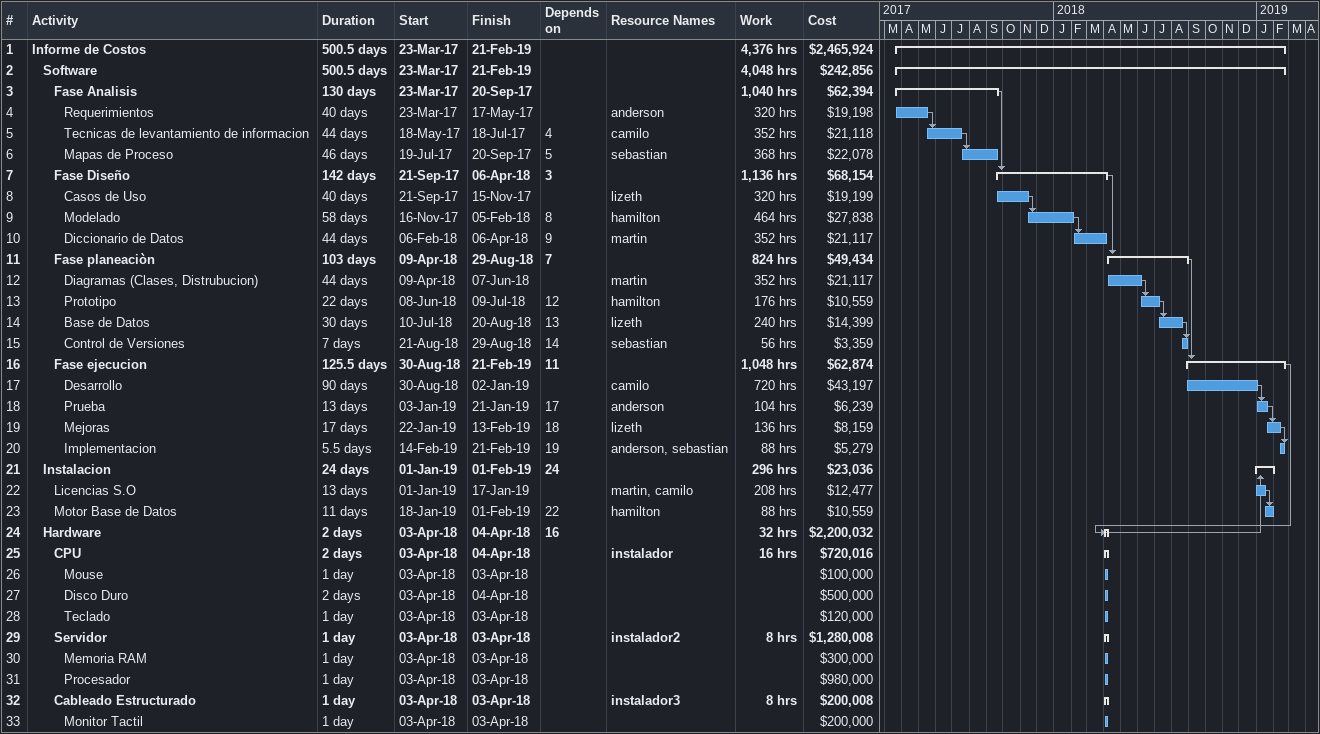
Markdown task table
| ID | Level | Task | Duration | Start | Finish | Predecessors | Resources | Work (h) | Cost ($) |
|---|---|---|---|---|---|---|---|---|---|
| 1 | 1 | **Informe de Costos** | 500.5d | 2017-03-23 | 2019-02-21 |  |  | 4376 | 2465924 |
| 2 | 2 | **Software** | 500.5d | 2017-03-23 | 2019-02-21 |  |  | 4048 | 242856 |
| 3 | 3 | **Fase Analisis** | 130d | 2017-03-23 | 2017-09-20 |  |  | 1040 | 62394 |
| 4 | 4 | Requerimientos | 40d | 2017-03-23 | 2017-05-17 |  | anderson | 320 | 19198 |
| 5 | 4 | Tecnicas de levantamiento de informacion | 44d | 2017-05-18 | 2017-07-18 | 4 | camilo | 352 | 21118 |
| 6 | 4 | Mapas de Proceso | 46d | 2017-07-19 | 2017-09-20 | 5 | sebastian | 368 | 22078 |
| 7 | 3 | **Fase Diseño** | 142d | 2017-09-21 | 2018-04-06 | 3 |  | 1136 | 68154 |
| 8 | 4 | Casos de Uso | 40d | 2017-09-21 | 2017-11-15 |  | lizeth | 320 | 19199 |
| 9 | 4 | Modelado | 58d | 2017-11-16 | 2018-02-05 | 8 | hamilton | 464 | 27838 |
| 10 | 4 | Diccionario de Datos | 44d | 2018-02-06 | 2018-04-06 | 9 | martin | 352 | 21117 |
| 11 | 3 | **Fase planeaciòn** | 103d | 2018-04-09 | 2018-08-29 | 7 |  | 824 | 49434 |
| 12 | 4 | Diagramas (Clases, Distrubucion) | 44d | 2018-04-09 | 2018-06-07 |  | martin | 352 | 21117 |
| 13 | 4 | Prototipo | 22d | 2018-06-08 | 2018-07-09 | 12 | hamilton | 176 | 10559 |
| 14 | 4 | Base de Datos | 30d | 2018-07-10 | 2018-08-20 | 13 | lizeth | 240 | 14399 |
| 15 | 4 | Control de Versiones | 7d | 2018-08-21 | 2018-08-29 | 14 | sebastian | 56 | 3359 |
| 16 | 3 | **Fase ejecucion** | 125.5d | 2018-08-30 | 2019-02-21 | 11 |  | 1048 | 62874 |
| 17 | 4 | Desarrollo | 90d | 2018-08-30 | 2019-01-02 |  | camilo | 720 | 43197 |
| 18 | 4 | Prueba | 13d | 2019-01-03 | 2019-01-21 | 17 | anderson | 104 | 6239 |
| 19 | 4 | Mejoras | 17d | 2019-01-22 | 2019-02-13 | 18 | lizeth | 136 | 8159 |
| 20 | 4 | Implementacion | 5.5d | 2019-02-14 | 2019-02-21 | 19 | anderson, sebastian | 88 | 5279 |
| 21 | 2 | **Instalacion** | 24d | 2019-01-01 | 2019-02-01 | 24 |  | 296 | 23036 |
| 22 | 3 | Licencias S.O | 13d | 2019-01-01 | 2019-01-17 |  | martin, camilo | 208 | 12477 |
| 23 | 3 | Motor Base de Datos | 11d | 2019-01-18 | 2019-02-01 | 22 | hamilton | 88 | 10559 |
| 24 | 2 | **Hardware** | 2d | 2018-04-03 | 2018-04-04 | 16 |  | 32 | 2200032 |
| 25 | 3 | **CPU** | 2d | 2018-04-03 | 2018-04-04 |  | instalador | 16 | 720016 |
| 26 | 4 | Mouse | 1d | 2018-04-03 | 2018-04-03 |  |  |  | 100000 |
| 27 | 4 | Disco Duro | 2d | 2018-04-03 | 2018-04-04 |  |  |  | 500000 |
| 28 | 4 | Teclado | 1d | 2018-04-03 | 2018-04-03 |  |  |  | 120000 |
| 29 | 3 | **Servidor** | 1d | 2018-04-03 | 2018-04-03 |  | instalador2 | 8 | 1280008 |
| 30 | 4 | Memoria RAM | 1d | 2018-04-03 | 2018-04-03 |  |  |  | 300000 |
| 31 | 4 | Procesador | 1d | 2018-04-03 | 2018-04-03 |  |  |  | 980000 |
| 32 | 3 | **Cableado Estructurado** | 1d | 2018-04-03 | 2018-04-03 |  | instalador3 | 8 | 200008 |
| 33 | 4 | Monitor Tactil | 1d | 2018-04-03 | 2018-04-03 |  |  |  | 200000 |
